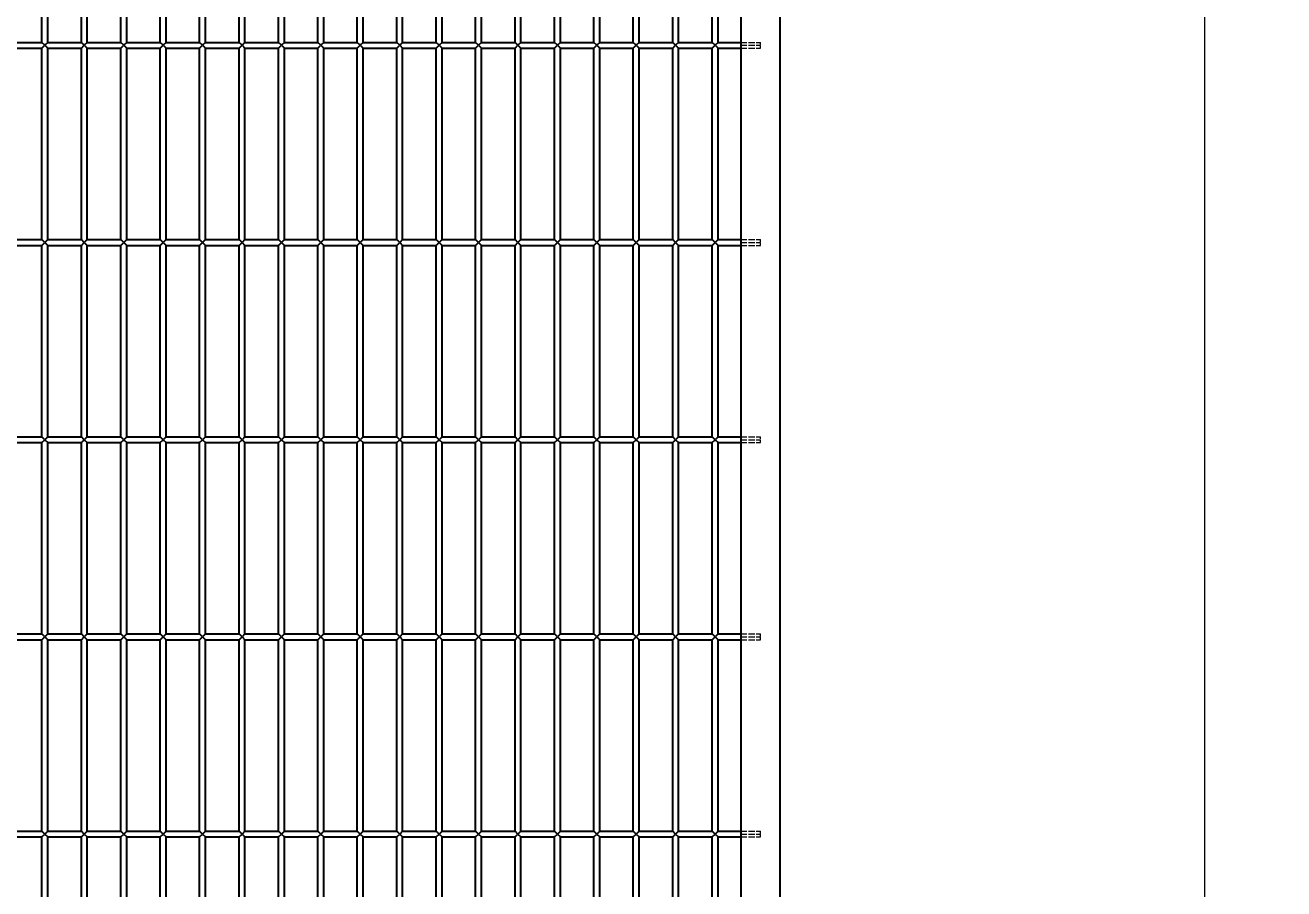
# Model space of a CAD drawing. Header units: millimetres. Extents: x 120 to 9117, y 110 to 4090.
# Drawn here: x 2387 to 3026, y 2759 to 3197 of the extents above; entities that cross this region are included whole.
import ezdxf

# ---------------------------------------------------------------- set-up
doc = ezdxf.new("R2010")
doc.units = ezdxf.units.MM
doc.header["$LTSCALE"] = 20
doc.linetypes.add('DASHED', pattern=[0.2067, 0.1654, -0.0413])
doc.layers.add('可见 (ISO)', color=7, linetype='Continuous', lineweight=25)
doc.layers.add('尺寸 (ISO)', color=7, linetype='Continuous', lineweight=18, true_color=0x008000)
doc.layers.add('隐藏 (ISO)', color=5, linetype='DASHED', lineweight=18, true_color=0x0000ff)
doc.styles.add('最新国标', font='simfang.ttf')
doc.dimstyles.new('默认 (GB)', dxfattribs={"dimscale": 20, "dimtxt": 2.8, "dimasz": 2.5, "dimexe": 2, "dimexo": 1.5, "dimgap": 0.5, "dimtad": 1, "dimtoh": 1, "dimdsep": 46, "dimtxsty": '最新国标', "dimcen": 0.09, "dimdle": 10, "dimclrd": 256, "dimclre": 256, "dimclrt": 256, "dimaunit": 1, "dimadec": 3, "dimazin": 2, "dimtfac": 0.535714, "dimtdec": 3, "dimtmove": 0, "dimatfit": 3, "dimfxl": 0, "dimtolj": 1, "dimlwd": -1, "dimlwe": -1, "dimarcsym": 0})

# ---------------------------------------------------------------- blocks, each defined once
blk = doc.blocks.new('_DotSmall')
at = {"color": 0, "linetype": 'ByBlock', "const_width": 0.5}
blk.add_lwpolyline([(-0.0625, 0, 1), (0.0625, 0, 1)], format="xyb", close=True, dxfattribs=at)
blk = doc.blocks.new('*D19')
at = {"layer": 'Defpoints', "color": 0, "transparency": 16777216}
for p in [(2638.78, 3507.01), (2985.81, 3507.01), (2635.78, 1527.01)]:
    blk.add_point(p, dxfattribs=at)
at = {"layer": '尺寸 (ISO)', "color": 116, "true_color": 0x00803f, "transparency": 16777216}
for p, q in [((2668.78, 3507.01), (3025.81, 3507.01)), ((2985.81, 1527.01), (2985.81, 3457.01)), ((2665.78, 1527.01), (3025.81, 1527.01))]:
    blk.add_line(p, q, dxfattribs=at)
blk.add_solid([(2977.47, 3457.01), (2994.14, 3457.01), (2985.81, 3507.01)], dxfattribs=at)
at = {"layer": '尺寸 (ISO)', "color": 116, "true_color": 0x00803f, "transparency": 16777216, "xscale": 50, "yscale": 50, "zscale": 50, "rotation": 270}
blk.add_blockref('_DotSmall', (2985.81, 1527.01), dxfattribs=at)
at = {"layer": '尺寸 (ISO)', "transparency": 16777216, "insert": (2947.49, 2517.21), "char_height": 56, "attachment_point": 5, "rotation": 90, "style": '最新国标'}
blk.add_mtext('\\A1;1980', dxfattribs=at)

msp = doc.modelspace()

# ---------------------------------------------------------------- linework, layer by layer
at = {"layer": '可见 (ISO)'}
for p, q in [((2770.28, 1517.011), (2770.28, 3517.011)), ((2750.28, 3497.011), (2750.28, 2527.011)), ((2395.78, 3188.511), (2395.78, 3285.511)), ((2398.78, 3188.511), (2398.78, 3285.511)), ((2415.78, 3188.511), (2415.78, 3285.511)), ((2418.78, 3188.511), (2418.78, 3285.511)), ((2435.78, 3188.511), (2435.78, 3285.511)), ((2438.78, 3188.511), (2438.78, 3285.511)), ((2455.78, 3188.511), (2455.78, 3285.511)), ((2458.78, 3188.511), (2458.78, 3285.511)), ((2475.78, 3188.511), (2475.78, 3285.511)), ((2478.78, 3188.511), (2478.78, 3285.511)), ((2495.78, 3188.511), (2495.78, 3285.511)), ((2498.78, 3188.511), (2498.78, 3285.511)), ((2515.78, 3188.511), (2515.78, 3285.511)), ((2518.78, 3188.511), (2518.78, 3285.511)), ((2535.78, 3188.511), (2535.78, 3285.511)), ((2538.78, 3188.511), (2538.78, 3285.511)), ((2555.78, 3188.511), (2555.78, 3285.511)), ((2558.78, 3188.511), (2558.78, 3285.511)), ((2575.78, 3188.511), (2575.78, 3285.511)), ((2578.78, 3188.511), (2578.78, 3285.511)), ((2595.78, 3188.511), (2595.78, 3285.511)), ((2598.78, 3188.511), (2598.78, 3285.511)), ((2615.78, 3188.511), (2615.78, 3285.511)), ((2618.78, 3188.511), (2618.78, 3285.511)), ((2635.78, 3188.511), (2635.78, 3285.511)), ((2638.78, 3188.511), (2638.78, 3285.511)), ((2655.78, 3188.511), (2655.78, 3285.511)), ((2658.78, 3188.511), (2658.78, 3285.511)), ((2675.78, 3188.511), (2675.78, 3285.511)), ((2678.78, 3188.511), (2678.78, 3285.511)), ((2695.78, 3188.511), (2695.78, 3285.511)), ((2698.78, 3188.511), (2698.78, 3285.511)), ((2715.78, 3188.511), (2715.78, 3285.511)), ((2718.78, 3188.511), (2718.78, 3285.511)), ((2735.78, 3188.511), (2735.78, 3285.511)), ((2738.78, 3188.511), (2738.78, 3285.511)), ((2378.78, 3188.511), (2395.78, 3188.511)), ((2397.28, 3187.011), (2395.78, 3188.511)), ((2395.78, 3185.511), (2397.28, 3187.011)), ((2398.78, 3188.511), (2397.28, 3187.011)), ((2397.28, 3187.011), (2398.78, 3185.511)), ((2398.78, 3188.511), (2415.78, 3188.511)), ((2417.28, 3187.011), (2415.78, 3188.511)), ((2415.78, 3185.511), (2417.28, 3187.011)), ((2418.78, 3188.511), (2417.28, 3187.011)), ((2417.28, 3187.011), (2418.78, 3185.511)), ((2418.78, 3188.511), (2435.78, 3188.511)), ((2437.28, 3187.011), (2435.78, 3188.511)), ((2435.78, 3185.511), (2437.28, 3187.011)), ((2438.78, 3188.511), (2437.28, 3187.011)), ((2437.28, 3187.011), (2438.78, 3185.511)), ((2438.78, 3188.511), (2455.78, 3188.511)), ((2457.28, 3187.011), (2455.78, 3188.511)), ((2455.78, 3185.511), (2457.28, 3187.011)), ((2458.78, 3188.511), (2457.28, 3187.011)), ((2457.28, 3187.011), (2458.78, 3185.511)), ((2458.78, 3188.511), (2475.78, 3188.511)), ((2477.28, 3187.011), (2475.78, 3188.511)), ((2475.78, 3185.511), (2477.28, 3187.011)), ((2478.78, 3188.511), (2477.28, 3187.011)), ((2477.28, 3187.011), (2478.78, 3185.511)), ((2478.78, 3188.511), (2495.78, 3188.511)), ((2497.28, 3187.011), (2495.78, 3188.511)), ((2495.78, 3185.511), (2497.28, 3187.011)), ((2498.78, 3188.511), (2497.28, 3187.011)), ((2497.28, 3187.011), (2498.78, 3185.511)), ((2498.78, 3188.511), (2515.78, 3188.511)), ((2517.28, 3187.011), (2515.78, 3188.511)), ((2515.78, 3185.511), (2517.28, 3187.011)), ((2518.78, 3188.511), (2517.28, 3187.011)), ((2517.28, 3187.011), (2518.78, 3185.511)), ((2518.78, 3188.511), (2535.78, 3188.511)), ((2537.28, 3187.011), (2535.78, 3188.511)), ((2535.78, 3185.511), (2537.28, 3187.011)), ((2538.78, 3188.511), (2537.28, 3187.011)), ((2537.28, 3187.011), (2538.78, 3185.511)), ((2538.78, 3188.511), (2555.78, 3188.511)), ((2557.28, 3187.011), (2555.78, 3188.511)), ((2555.78, 3185.511), (2557.28, 3187.011)), ((2558.78, 3188.511), (2557.28, 3187.011)), ((2557.28, 3187.011), (2558.78, 3185.511)), ((2558.78, 3188.511), (2575.78, 3188.511)), ((2577.28, 3187.011), (2575.78, 3188.511)), ((2575.78, 3185.511), (2577.28, 3187.011)), ((2578.78, 3188.511), (2577.28, 3187.011)), ((2577.28, 3187.011), (2578.78, 3185.511)), ((2578.78, 3188.511), (2595.78, 3188.511)), ((2597.28, 3187.011), (2595.78, 3188.511)), ((2595.78, 3185.511), (2597.28, 3187.011)), ((2598.78, 3188.511), (2597.28, 3187.011)), ((2597.28, 3187.011), (2598.78, 3185.511)), ((2598.78, 3188.511), (2615.78, 3188.511)), ((2617.28, 3187.011), (2615.78, 3188.511)), ((2615.78, 3185.511), (2617.28, 3187.011)), ((2618.78, 3188.511), (2617.28, 3187.011)), ((2617.28, 3187.011), (2618.78, 3185.511)), ((2618.78, 3188.511), (2635.78, 3188.511)), ((2637.28, 3187.011), (2635.78, 3188.511)), ((2635.78, 3185.511), (2637.28, 3187.011)), ((2638.78, 3188.511), (2637.28, 3187.011)), ((2637.28, 3187.011), (2638.78, 3185.511)), ((2638.78, 3188.511), (2655.78, 3188.511)), ((2657.28, 3187.011), (2655.78, 3188.511)), ((2655.78, 3185.511), (2657.28, 3187.011)), ((2658.78, 3188.511), (2657.28, 3187.011)), ((2657.28, 3187.011), (2658.78, 3185.511)), ((2658.78, 3188.511), (2675.78, 3188.511)), ((2677.28, 3187.011), (2675.78, 3188.511)), ((2675.78, 3185.511), (2677.28, 3187.011)), ((2678.78, 3188.511), (2677.28, 3187.011)), ((2677.28, 3187.011), (2678.78, 3185.511)), ((2678.78, 3188.511), (2695.78, 3188.511)), ((2697.28, 3187.011), (2695.78, 3188.511)), ((2695.78, 3185.511), (2697.28, 3187.011)), ((2698.78, 3188.511), (2697.28, 3187.011)), ((2697.28, 3187.011), (2698.78, 3185.511)), ((2698.78, 3188.511), (2715.78, 3188.511)), ((2717.28, 3187.011), (2715.78, 3188.511)), ((2715.78, 3185.511), (2717.28, 3187.011)), ((2718.78, 3188.511), (2717.28, 3187.011)), ((2717.28, 3187.011), (2718.78, 3185.511)), ((2718.78, 3188.511), (2735.78, 3188.511)), ((2737.28, 3187.011), (2735.78, 3188.511)), ((2735.78, 3185.511), (2737.28, 3187.011)), ((2738.78, 3188.511), (2737.28, 3187.011)), ((2737.28, 3187.011), (2738.78, 3185.511)), ((2738.78, 3188.511), (2750.28, 3188.511)), ((2378.78, 3185.511), (2395.78, 3185.511)), ((2395.78, 3088.511), (2395.78, 3185.511)), ((2398.78, 3185.511), (2415.78, 3185.511)), ((2398.78, 3088.511), (2398.78, 3185.511)), ((2415.78, 3088.511), (2415.78, 3185.511)), ((2418.78, 3185.511), (2435.78, 3185.511)), ((2418.78, 3088.511), (2418.78, 3185.511)), ((2435.78, 3088.511), (2435.78, 3185.511)), ((2438.78, 3185.511), (2455.78, 3185.511)), ((2438.78, 3088.511), (2438.78, 3185.511)), ((2455.78, 3088.511), (2455.78, 3185.511)), ((2458.78, 3185.511), (2475.78, 3185.511)), ((2458.78, 3088.511), (2458.78, 3185.511)), ((2475.78, 3088.511), (2475.78, 3185.511)), ((2478.78, 3185.511), (2495.78, 3185.511)), ((2478.78, 3088.511), (2478.78, 3185.511)), ((2495.78, 3088.511), (2495.78, 3185.511)), ((2498.78, 3185.511), (2515.78, 3185.511)), ((2498.78, 3088.511), (2498.78, 3185.511)), ((2515.78, 3088.511), (2515.78, 3185.511)), ((2518.78, 3185.511), (2535.78, 3185.511)), ((2518.78, 3088.511), (2518.78, 3185.511)), ((2535.78, 3088.511), (2535.78, 3185.511)), ((2538.78, 3185.511), (2555.78, 3185.511)), ((2538.78, 3088.511), (2538.78, 3185.511)), ((2555.78, 3088.511), (2555.78, 3185.511)), ((2558.78, 3185.511), (2575.78, 3185.511)), ((2558.78, 3088.511), (2558.78, 3185.511)), ((2575.78, 3088.511), (2575.78, 3185.511)), ((2578.78, 3185.511), (2595.78, 3185.511)), ((2578.78, 3088.511), (2578.78, 3185.511)), ((2595.78, 3088.511), (2595.78, 3185.511)), ((2598.78, 3185.511), (2615.78, 3185.511)), ((2598.78, 3088.511), (2598.78, 3185.511)), ((2615.78, 3088.511), (2615.78, 3185.511)), ((2618.78, 3185.511), (2635.78, 3185.511)), ((2618.78, 3088.511), (2618.78, 3185.511)), ((2635.78, 3088.511), (2635.78, 3185.511)), ((2638.78, 3185.511), (2655.78, 3185.511)), ((2638.78, 3088.511), (2638.78, 3185.511)), ((2655.78, 3088.511), (2655.78, 3185.511)), ((2658.78, 3185.511), (2675.78, 3185.511)), ((2658.78, 3088.511), (2658.78, 3185.511)), ((2675.78, 3088.511), (2675.78, 3185.511)), ((2678.78, 3185.511), (2695.78, 3185.511)), ((2678.78, 3088.511), (2678.78, 3185.511)), ((2695.78, 3088.511), (2695.78, 3185.511)), ((2698.78, 3185.511), (2715.78, 3185.511)), ((2698.78, 3088.511), (2698.78, 3185.511)), ((2715.78, 3088.511), (2715.78, 3185.511)), ((2718.78, 3185.511), (2735.78, 3185.511)), ((2718.78, 3088.511), (2718.78, 3185.511)), ((2735.78, 3088.511), (2735.78, 3185.511)), ((2738.78, 3185.511), (2750.28, 3185.511)), ((2738.78, 3088.511), (2738.78, 3185.511)), ((2378.78, 3088.511), (2395.78, 3088.511)), ((2378.78, 3085.511), (2395.78, 3085.511)), ((2397.28, 3087.011), (2395.78, 3088.511)), ((2395.78, 3085.511), (2397.28, 3087.011)), ((2395.78, 2988.511), (2395.78, 3085.511)), ((2398.78, 3088.511), (2397.28, 3087.011)), ((2397.28, 3087.011), (2398.78, 3085.511)), ((2398.78, 3088.511), (2415.78, 3088.511)), ((2398.78, 3085.511), (2415.78, 3085.511)), ((2398.78, 2988.511), (2398.78, 3085.511)), ((2417.28, 3087.011), (2415.78, 3088.511)), ((2415.78, 3085.511), (2417.28, 3087.011)), ((2415.78, 2988.511), (2415.78, 3085.511)), ((2418.78, 3088.511), (2417.28, 3087.011)), ((2417.28, 3087.011), (2418.78, 3085.511)), ((2418.78, 3088.511), (2435.78, 3088.511)), ((2418.78, 3085.511), (2435.78, 3085.511)), ((2418.78, 2988.511), (2418.78, 3085.511)), ((2437.28, 3087.011), (2435.78, 3088.511)), ((2435.78, 3085.511), (2437.28, 3087.011)), ((2435.78, 2988.511), (2435.78, 3085.511)), ((2438.78, 3088.511), (2437.28, 3087.011)), ((2437.28, 3087.011), (2438.78, 3085.511)), ((2438.78, 3088.511), (2455.78, 3088.511)), ((2438.78, 3085.511), (2455.78, 3085.511)), ((2438.78, 2988.511), (2438.78, 3085.511)), ((2457.28, 3087.011), (2455.78, 3088.511)), ((2455.78, 3085.511), (2457.28, 3087.011)), ((2455.78, 2988.511), (2455.78, 3085.511)), ((2458.78, 3088.511), (2457.28, 3087.011)), ((2457.28, 3087.011), (2458.78, 3085.511)), ((2458.78, 3088.511), (2475.78, 3088.511)), ((2458.78, 3085.511), (2475.78, 3085.511)), ((2458.78, 2988.511), (2458.78, 3085.511)), ((2477.28, 3087.011), (2475.78, 3088.511)), ((2475.78, 3085.511), (2477.28, 3087.011)), ((2475.78, 2988.511), (2475.78, 3085.511)), ((2478.78, 3088.511), (2477.28, 3087.011)), ((2477.28, 3087.011), (2478.78, 3085.511)), ((2478.78, 3088.511), (2495.78, 3088.511)), ((2478.78, 3085.511), (2495.78, 3085.511)), ((2478.78, 2988.511), (2478.78, 3085.511)), ((2497.28, 3087.011), (2495.78, 3088.511)), ((2495.78, 3085.511), (2497.28, 3087.011)), ((2495.78, 2988.511), (2495.78, 3085.511)), ((2498.78, 3088.511), (2497.28, 3087.011)), ((2497.28, 3087.011), (2498.78, 3085.511)), ((2498.78, 3088.511), (2515.78, 3088.511)), ((2498.78, 3085.511), (2515.78, 3085.511)), ((2498.78, 2988.511), (2498.78, 3085.511)), ((2517.28, 3087.011), (2515.78, 3088.511)), ((2515.78, 3085.511), (2517.28, 3087.011)), ((2515.78, 2988.511), (2515.78, 3085.511)), ((2518.78, 3088.511), (2517.28, 3087.011)), ((2517.28, 3087.011), (2518.78, 3085.511)), ((2518.78, 3088.511), (2535.78, 3088.511)), ((2518.78, 3085.511), (2535.78, 3085.511)), ((2518.78, 2988.511), (2518.78, 3085.511)), ((2537.28, 3087.011), (2535.78, 3088.511)), ((2535.78, 3085.511), (2537.28, 3087.011)), ((2535.78, 2988.511), (2535.78, 3085.511)), ((2538.78, 3088.511), (2537.28, 3087.011)), ((2537.28, 3087.011), (2538.78, 3085.511)), ((2538.78, 3088.511), (2555.78, 3088.511)), ((2538.78, 3085.511), (2555.78, 3085.511)), ((2538.78, 2988.511), (2538.78, 3085.511)), ((2557.28, 3087.011), (2555.78, 3088.511)), ((2555.78, 3085.511), (2557.28, 3087.011)), ((2555.78, 2988.511), (2555.78, 3085.511)), ((2558.78, 3088.511), (2557.28, 3087.011)), ((2557.28, 3087.011), (2558.78, 3085.511)), ((2558.78, 3088.511), (2575.78, 3088.511)), ((2558.78, 3085.511), (2575.78, 3085.511)), ((2558.78, 2988.511), (2558.78, 3085.511)), ((2577.28, 3087.011), (2575.78, 3088.511)), ((2575.78, 3085.511), (2577.28, 3087.011)), ((2575.78, 2988.511), (2575.78, 3085.511)), ((2578.78, 3088.511), (2577.28, 3087.011)), ((2577.28, 3087.011), (2578.78, 3085.511)), ((2578.78, 3088.511), (2595.78, 3088.511)), ((2578.78, 3085.511), (2595.78, 3085.511)), ((2578.78, 2988.511), (2578.78, 3085.511)), ((2597.28, 3087.011), (2595.78, 3088.511)), ((2595.78, 3085.511), (2597.28, 3087.011)), ((2595.78, 2988.511), (2595.78, 3085.511)), ((2598.78, 3088.511), (2597.28, 3087.011)), ((2597.28, 3087.011), (2598.78, 3085.511)), ((2598.78, 3088.511), (2615.78, 3088.511)), ((2598.78, 3085.511), (2615.78, 3085.511)), ((2598.78, 2988.511), (2598.78, 3085.511)), ((2617.28, 3087.011), (2615.78, 3088.511)), ((2615.78, 3085.511), (2617.28, 3087.011)), ((2615.78, 2988.511), (2615.78, 3085.511)), ((2618.78, 3088.511), (2617.28, 3087.011)), ((2617.28, 3087.011), (2618.78, 3085.511)), ((2618.78, 3088.511), (2635.78, 3088.511)), ((2618.78, 3085.511), (2635.78, 3085.511)), ((2618.78, 2988.511), (2618.78, 3085.511)), ((2637.28, 3087.011), (2635.78, 3088.511)), ((2635.78, 3085.511), (2637.28, 3087.011)), ((2635.78, 2988.511), (2635.78, 3085.511)), ((2638.78, 3088.511), (2637.28, 3087.011)), ((2637.28, 3087.011), (2638.78, 3085.511)), ((2638.78, 3088.511), (2655.78, 3088.511)), ((2638.78, 3085.511), (2655.78, 3085.511)), ((2638.78, 2988.511), (2638.78, 3085.511)), ((2657.28, 3087.011), (2655.78, 3088.511)), ((2655.78, 3085.511), (2657.28, 3087.011)), ((2655.78, 2988.511), (2655.78, 3085.511)), ((2658.78, 3088.511), (2657.28, 3087.011)), ((2657.28, 3087.011), (2658.78, 3085.511)), ((2658.78, 3088.511), (2675.78, 3088.511)), ((2658.78, 3085.511), (2675.78, 3085.511)), ((2658.78, 2988.511), (2658.78, 3085.511)), ((2677.28, 3087.011), (2675.78, 3088.511)), ((2675.78, 3085.511), (2677.28, 3087.011)), ((2675.78, 2988.511), (2675.78, 3085.511)), ((2678.78, 3088.511), (2677.28, 3087.011)), ((2677.28, 3087.011), (2678.78, 3085.511)), ((2678.78, 3088.511), (2695.78, 3088.511)), ((2678.78, 3085.511), (2695.78, 3085.511)), ((2678.78, 2988.511), (2678.78, 3085.511)), ((2697.28, 3087.011), (2695.78, 3088.511)), ((2695.78, 3085.511), (2697.28, 3087.011)), ((2695.78, 2988.511), (2695.78, 3085.511)), ((2698.78, 3088.511), (2697.28, 3087.011)), ((2697.28, 3087.011), (2698.78, 3085.511)), ((2698.78, 3088.511), (2715.78, 3088.511)), ((2698.78, 3085.511), (2715.78, 3085.511)), ((2698.78, 2988.511), (2698.78, 3085.511)), ((2717.28, 3087.011), (2715.78, 3088.511)), ((2715.78, 3085.511), (2717.28, 3087.011)), ((2715.78, 2988.511), (2715.78, 3085.511)), ((2718.78, 3088.511), (2717.28, 3087.011)), ((2717.28, 3087.011), (2718.78, 3085.511)), ((2718.78, 3088.511), (2735.78, 3088.511)), ((2718.78, 3085.511), (2735.78, 3085.511)), ((2718.78, 2988.511), (2718.78, 3085.511)), ((2737.28, 3087.011), (2735.78, 3088.511)), ((2735.78, 3085.511), (2737.28, 3087.011)), ((2735.78, 2988.511), (2735.78, 3085.511)), ((2738.78, 3088.511), (2737.28, 3087.011)), ((2737.28, 3087.011), (2738.78, 3085.511)), ((2738.78, 3088.511), (2750.28, 3088.511)), ((2738.78, 3085.511), (2750.28, 3085.511)), ((2738.78, 2988.511), (2738.78, 3085.511)), ((2378.78, 2988.511), (2395.78, 2988.511)), ((2397.28, 2987.011), (2395.78, 2988.511)), ((2398.78, 2988.511), (2397.28, 2987.011)), ((2398.78, 2988.511), (2415.78, 2988.511)), ((2417.28, 2987.011), (2415.78, 2988.511)), ((2418.78, 2988.511), (2417.28, 2987.011)), ((2418.78, 2988.511), (2435.78, 2988.511)), ((2437.28, 2987.011), (2435.78, 2988.511)), ((2438.78, 2988.511), (2437.28, 2987.011)), ((2438.78, 2988.511), (2455.78, 2988.511)), ((2457.28, 2987.011), (2455.78, 2988.511)), ((2458.78, 2988.511), (2457.28, 2987.011)), ((2458.78, 2988.511), (2475.78, 2988.511)), ((2477.28, 2987.011), (2475.78, 2988.511)), ((2478.78, 2988.511), (2477.28, 2987.011)), ((2478.78, 2988.511), (2495.78, 2988.511)), ((2497.28, 2987.011), (2495.78, 2988.511)), ((2498.78, 2988.511), (2497.28, 2987.011)), ((2498.78, 2988.511), (2515.78, 2988.511)), ((2517.28, 2987.011), (2515.78, 2988.511)), ((2518.78, 2988.511), (2517.28, 2987.011)), ((2518.78, 2988.511), (2535.78, 2988.511)), ((2537.28, 2987.011), (2535.78, 2988.511)), ((2538.78, 2988.511), (2537.28, 2987.011)), ((2538.78, 2988.511), (2555.78, 2988.511)), ((2557.28, 2987.011), (2555.78, 2988.511)), ((2558.78, 2988.511), (2557.28, 2987.011)), ((2558.78, 2988.511), (2575.78, 2988.511)), ((2577.28, 2987.011), (2575.78, 2988.511)), ((2578.78, 2988.511), (2577.28, 2987.011)), ((2578.78, 2988.511), (2595.78, 2988.511)), ((2597.28, 2987.011), (2595.78, 2988.511)), ((2598.78, 2988.511), (2597.28, 2987.011)), ((2598.78, 2988.511), (2615.78, 2988.511)), ((2617.28, 2987.011), (2615.78, 2988.511)), ((2618.78, 2988.511), (2617.28, 2987.011)), ((2618.78, 2988.511), (2635.78, 2988.511)), ((2637.28, 2987.011), (2635.78, 2988.511)), ((2638.78, 2988.511), (2637.28, 2987.011)), ((2638.78, 2988.511), (2655.78, 2988.511)), ((2657.28, 2987.011), (2655.78, 2988.511)), ((2658.78, 2988.511), (2657.28, 2987.011)), ((2658.78, 2988.511), (2675.78, 2988.511)), ((2677.28, 2987.011), (2675.78, 2988.511)), ((2678.78, 2988.511), (2677.28, 2987.011)), ((2678.78, 2988.511), (2695.78, 2988.511)), ((2697.28, 2987.011), (2695.78, 2988.511)), ((2698.78, 2988.511), (2697.28, 2987.011)), ((2698.78, 2988.511), (2715.78, 2988.511)), ((2717.28, 2987.011), (2715.78, 2988.511)), ((2718.78, 2988.511), (2717.28, 2987.011)), ((2718.78, 2988.511), (2735.78, 2988.511)), ((2737.28, 2987.011), (2735.78, 2988.511)), ((2738.78, 2988.511), (2737.28, 2987.011)), ((2738.78, 2988.511), (2750.28, 2988.511)), ((2378.78, 2985.511), (2395.78, 2985.511)), ((2395.78, 2985.511), (2397.28, 2987.011)), ((2395.78, 2888.511), (2395.78, 2985.511)), ((2397.28, 2987.011), (2398.78, 2985.511)), ((2398.78, 2985.511), (2415.78, 2985.511)), ((2398.78, 2888.511), (2398.78, 2985.511)), ((2415.78, 2985.511), (2417.28, 2987.011)), ((2415.78, 2888.511), (2415.78, 2985.511)), ((2417.28, 2987.011), (2418.78, 2985.511)), ((2418.78, 2985.511), (2435.78, 2985.511)), ((2418.78, 2888.511), (2418.78, 2985.511)), ((2435.78, 2985.511), (2437.28, 2987.011)), ((2435.78, 2888.511), (2435.78, 2985.511)), ((2437.28, 2987.011), (2438.78, 2985.511)), ((2438.78, 2985.511), (2455.78, 2985.511)), ((2438.78, 2888.511), (2438.78, 2985.511)), ((2455.78, 2985.511), (2457.28, 2987.011)), ((2455.78, 2888.511), (2455.78, 2985.511)), ((2457.28, 2987.011), (2458.78, 2985.511)), ((2458.78, 2985.511), (2475.78, 2985.511)), ((2458.78, 2888.511), (2458.78, 2985.511)), ((2475.78, 2985.511), (2477.28, 2987.011)), ((2475.78, 2888.511), (2475.78, 2985.511)), ((2477.28, 2987.011), (2478.78, 2985.511)), ((2478.78, 2985.511), (2495.78, 2985.511)), ((2478.78, 2888.511), (2478.78, 2985.511)), ((2495.78, 2985.511), (2497.28, 2987.011)), ((2495.78, 2888.511), (2495.78, 2985.511)), ((2497.28, 2987.011), (2498.78, 2985.511)), ((2498.78, 2985.511), (2515.78, 2985.511)), ((2498.78, 2888.511), (2498.78, 2985.511)), ((2515.78, 2985.511), (2517.28, 2987.011)), ((2515.78, 2888.511), (2515.78, 2985.511)), ((2517.28, 2987.011), (2518.78, 2985.511)), ((2518.78, 2985.511), (2535.78, 2985.511)), ((2518.78, 2888.511), (2518.78, 2985.511)), ((2535.78, 2985.511), (2537.28, 2987.011)), ((2535.78, 2888.511), (2535.78, 2985.511)), ((2537.28, 2987.011), (2538.78, 2985.511)), ((2538.78, 2985.511), (2555.78, 2985.511)), ((2538.78, 2888.511), (2538.78, 2985.511)), ((2555.78, 2985.511), (2557.28, 2987.011)), ((2555.78, 2888.511), (2555.78, 2985.511)), ((2557.28, 2987.011), (2558.78, 2985.511)), ((2558.78, 2985.511), (2575.78, 2985.511)), ((2558.78, 2888.511), (2558.78, 2985.511)), ((2575.78, 2985.511), (2577.28, 2987.011)), ((2575.78, 2888.511), (2575.78, 2985.511)), ((2577.28, 2987.011), (2578.78, 2985.511)), ((2578.78, 2985.511), (2595.78, 2985.511)), ((2578.78, 2888.511), (2578.78, 2985.511)), ((2595.78, 2985.511), (2597.28, 2987.011)), ((2595.78, 2888.511), (2595.78, 2985.511)), ((2597.28, 2987.011), (2598.78, 2985.511)), ((2598.78, 2985.511), (2615.78, 2985.511)), ((2598.78, 2888.511), (2598.78, 2985.511)), ((2615.78, 2985.511), (2617.28, 2987.011)), ((2615.78, 2888.511), (2615.78, 2985.511)), ((2617.28, 2987.011), (2618.78, 2985.511)), ((2618.78, 2985.511), (2635.78, 2985.511)), ((2618.78, 2888.511), (2618.78, 2985.511)), ((2635.78, 2985.511), (2637.28, 2987.011)), ((2635.78, 2888.511), (2635.78, 2985.511)), ((2637.28, 2987.011), (2638.78, 2985.511)), ((2638.78, 2985.511), (2655.78, 2985.511)), ((2638.78, 2888.511), (2638.78, 2985.511)), ((2655.78, 2985.511), (2657.28, 2987.011)), ((2655.78, 2888.511), (2655.78, 2985.511)), ((2657.28, 2987.011), (2658.78, 2985.511)), ((2658.78, 2985.511), (2675.78, 2985.511)), ((2658.78, 2888.511), (2658.78, 2985.511)), ((2675.78, 2985.511), (2677.28, 2987.011)), ((2675.78, 2888.511), (2675.78, 2985.511)), ((2677.28, 2987.011), (2678.78, 2985.511)), ((2678.78, 2985.511), (2695.78, 2985.511)), ((2678.78, 2888.511), (2678.78, 2985.511)), ((2695.78, 2985.511), (2697.28, 2987.011)), ((2695.78, 2888.511), (2695.78, 2985.511)), ((2697.28, 2987.011), (2698.78, 2985.511)), ((2698.78, 2985.511), (2715.78, 2985.511)), ((2698.78, 2888.511), (2698.78, 2985.511)), ((2715.78, 2985.511), (2717.28, 2987.011)), ((2715.78, 2888.511), (2715.78, 2985.511)), ((2717.28, 2987.011), (2718.78, 2985.511)), ((2718.78, 2985.511), (2735.78, 2985.511)), ((2718.78, 2888.511), (2718.78, 2985.511)), ((2735.78, 2985.511), (2737.28, 2987.011)), ((2735.78, 2888.511), (2735.78, 2985.511)), ((2737.28, 2987.011), (2738.78, 2985.511)), ((2738.78, 2985.511), (2750.28, 2985.511)), ((2738.78, 2888.511), (2738.78, 2985.511)), ((2378.78, 2888.511), (2395.78, 2888.511)), ((2397.28, 2887.011), (2395.78, 2888.511)), ((2395.78, 2885.511), (2397.28, 2887.011)), ((2398.78, 2888.511), (2397.28, 2887.011)), ((2397.28, 2887.011), (2398.78, 2885.511)), ((2398.78, 2888.511), (2415.78, 2888.511)), ((2417.28, 2887.011), (2415.78, 2888.511)), ((2415.78, 2885.511), (2417.28, 2887.011)), ((2418.78, 2888.511), (2417.28, 2887.011)), ((2417.28, 2887.011), (2418.78, 2885.511)), ((2418.78, 2888.511), (2435.78, 2888.511)), ((2437.28, 2887.011), (2435.78, 2888.511)), ((2435.78, 2885.511), (2437.28, 2887.011)), ((2438.78, 2888.511), (2437.28, 2887.011)), ((2437.28, 2887.011), (2438.78, 2885.511)), ((2438.78, 2888.511), (2455.78, 2888.511)), ((2457.28, 2887.011), (2455.78, 2888.511)), ((2455.78, 2885.511), (2457.28, 2887.011)), ((2458.78, 2888.511), (2457.28, 2887.011)), ((2457.28, 2887.011), (2458.78, 2885.511)), ((2458.78, 2888.511), (2475.78, 2888.511)), ((2477.28, 2887.011), (2475.78, 2888.511)), ((2475.78, 2885.511), (2477.28, 2887.011)), ((2478.78, 2888.511), (2477.28, 2887.011)), ((2477.28, 2887.011), (2478.78, 2885.511)), ((2478.78, 2888.511), (2495.78, 2888.511)), ((2497.28, 2887.011), (2495.78, 2888.511)), ((2495.78, 2885.511), (2497.28, 2887.011)), ((2498.78, 2888.511), (2497.28, 2887.011)), ((2497.28, 2887.011), (2498.78, 2885.511)), ((2498.78, 2888.511), (2515.78, 2888.511)), ((2517.28, 2887.011), (2515.78, 2888.511)), ((2515.78, 2885.511), (2517.28, 2887.011)), ((2518.78, 2888.511), (2517.28, 2887.011)), ((2517.28, 2887.011), (2518.78, 2885.511)), ((2518.78, 2888.511), (2535.78, 2888.511)), ((2537.28, 2887.011), (2535.78, 2888.511)), ((2535.78, 2885.511), (2537.28, 2887.011)), ((2538.78, 2888.511), (2537.28, 2887.011)), ((2537.28, 2887.011), (2538.78, 2885.511)), ((2538.78, 2888.511), (2555.78, 2888.511)), ((2557.28, 2887.011), (2555.78, 2888.511)), ((2555.78, 2885.511), (2557.28, 2887.011)), ((2558.78, 2888.511), (2557.28, 2887.011)), ((2557.28, 2887.011), (2558.78, 2885.511)), ((2558.78, 2888.511), (2575.78, 2888.511)), ((2577.28, 2887.011), (2575.78, 2888.511)), ((2575.78, 2885.511), (2577.28, 2887.011)), ((2578.78, 2888.511), (2577.28, 2887.011)), ((2577.28, 2887.011), (2578.78, 2885.511)), ((2578.78, 2888.511), (2595.78, 2888.511)), ((2597.28, 2887.011), (2595.78, 2888.511)), ((2595.78, 2885.511), (2597.28, 2887.011)), ((2598.78, 2888.511), (2597.28, 2887.011)), ((2597.28, 2887.011), (2598.78, 2885.511)), ((2598.78, 2888.511), (2615.78, 2888.511)), ((2617.28, 2887.011), (2615.78, 2888.511)), ((2615.78, 2885.511), (2617.28, 2887.011)), ((2618.78, 2888.511), (2617.28, 2887.011)), ((2617.28, 2887.011), (2618.78, 2885.511)), ((2618.78, 2888.511), (2635.78, 2888.511)), ((2637.28, 2887.011), (2635.78, 2888.511)), ((2635.78, 2885.511), (2637.28, 2887.011)), ((2638.78, 2888.511), (2637.28, 2887.011)), ((2637.28, 2887.011), (2638.78, 2885.511)), ((2638.78, 2888.511), (2655.78, 2888.511)), ((2657.28, 2887.011), (2655.78, 2888.511)), ((2655.78, 2885.511), (2657.28, 2887.011)), ((2658.78, 2888.511), (2657.28, 2887.011)), ((2657.28, 2887.011), (2658.78, 2885.511)), ((2658.78, 2888.511), (2675.78, 2888.511)), ((2677.28, 2887.011), (2675.78, 2888.511)), ((2675.78, 2885.511), (2677.28, 2887.011)), ((2678.78, 2888.511), (2677.28, 2887.011)), ((2677.28, 2887.011), (2678.78, 2885.511)), ((2678.78, 2888.511), (2695.78, 2888.511)), ((2697.28, 2887.011), (2695.78, 2888.511)), ((2695.78, 2885.511), (2697.28, 2887.011)), ((2698.78, 2888.511), (2697.28, 2887.011)), ((2697.28, 2887.011), (2698.78, 2885.511)), ((2698.78, 2888.511), (2715.78, 2888.511)), ((2717.28, 2887.011), (2715.78, 2888.511)), ((2715.78, 2885.511), (2717.28, 2887.011)), ((2718.78, 2888.511), (2717.28, 2887.011)), ((2717.28, 2887.011), (2718.78, 2885.511)), ((2718.78, 2888.511), (2735.78, 2888.511)), ((2737.28, 2887.011), (2735.78, 2888.511)), ((2735.78, 2885.511), (2737.28, 2887.011)), ((2738.78, 2888.511), (2737.28, 2887.011)), ((2737.28, 2887.011), (2738.78, 2885.511)), ((2738.78, 2888.511), (2750.28, 2888.511)), ((2378.78, 2885.511), (2395.78, 2885.511)), ((2395.78, 2788.511), (2395.78, 2885.511)), ((2398.78, 2885.511), (2415.78, 2885.511)), ((2398.78, 2788.511), (2398.78, 2885.511)), ((2415.78, 2788.511), (2415.78, 2885.511)), ((2418.78, 2885.511), (2435.78, 2885.511)), ((2418.78, 2788.511), (2418.78, 2885.511)), ((2435.78, 2788.511), (2435.78, 2885.511)), ((2438.78, 2885.511), (2455.78, 2885.511)), ((2438.78, 2788.511), (2438.78, 2885.511)), ((2455.78, 2788.511), (2455.78, 2885.511)), ((2458.78, 2885.511), (2475.78, 2885.511)), ((2458.78, 2788.511), (2458.78, 2885.511)), ((2475.78, 2788.511), (2475.78, 2885.511)), ((2478.78, 2885.511), (2495.78, 2885.511)), ((2478.78, 2788.511), (2478.78, 2885.511)), ((2495.78, 2788.511), (2495.78, 2885.511)), ((2498.78, 2885.511), (2515.78, 2885.511)), ((2498.78, 2788.511), (2498.78, 2885.511)), ((2515.78, 2788.511), (2515.78, 2885.511)), ((2518.78, 2885.511), (2535.78, 2885.511)), ((2518.78, 2788.511), (2518.78, 2885.511)), ((2535.78, 2788.511), (2535.78, 2885.511)), ((2538.78, 2885.511), (2555.78, 2885.511)), ((2538.78, 2788.511), (2538.78, 2885.511)), ((2555.78, 2788.511), (2555.78, 2885.511)), ((2558.78, 2885.511), (2575.78, 2885.511)), ((2558.78, 2788.511), (2558.78, 2885.511)), ((2575.78, 2788.511), (2575.78, 2885.511)), ((2578.78, 2885.511), (2595.78, 2885.511)), ((2578.78, 2788.511), (2578.78, 2885.511)), ((2595.78, 2788.511), (2595.78, 2885.511)), ((2598.78, 2885.511), (2615.78, 2885.511)), ((2598.78, 2788.511), (2598.78, 2885.511)), ((2615.78, 2788.511), (2615.78, 2885.511)), ((2618.78, 2885.511), (2635.78, 2885.511)), ((2618.78, 2788.511), (2618.78, 2885.511)), ((2635.78, 2788.511), (2635.78, 2885.511)), ((2638.78, 2885.511), (2655.78, 2885.511)), ((2638.78, 2788.511), (2638.78, 2885.511)), ((2655.78, 2788.511), (2655.78, 2885.511)), ((2658.78, 2885.511), (2675.78, 2885.511)), ((2658.78, 2788.511), (2658.78, 2885.511)), ((2675.78, 2788.511), (2675.78, 2885.511)), ((2678.78, 2885.511), (2695.78, 2885.511)), ((2678.78, 2788.511), (2678.78, 2885.511)), ((2695.78, 2788.511), (2695.78, 2885.511)), ((2698.78, 2885.511), (2715.78, 2885.511)), ((2698.78, 2788.511), (2698.78, 2885.511)), ((2715.78, 2788.511), (2715.78, 2885.511)), ((2718.78, 2885.511), (2735.78, 2885.511)), ((2718.78, 2788.511), (2718.78, 2885.511)), ((2735.78, 2788.511), (2735.78, 2885.511)), ((2738.78, 2885.511), (2750.28, 2885.511)), ((2738.78, 2788.511), (2738.78, 2885.511)), ((2378.78, 2788.511), (2395.78, 2788.511)), ((2378.78, 2785.511), (2395.78, 2785.511)), ((2397.28, 2787.011), (2395.78, 2788.511)), ((2395.78, 2785.511), (2397.28, 2787.011)), ((2395.78, 2688.511), (2395.78, 2785.511)), ((2398.78, 2788.511), (2397.28, 2787.011)), ((2397.28, 2787.011), (2398.78, 2785.511)), ((2398.78, 2788.511), (2415.78, 2788.511)), ((2398.78, 2785.511), (2415.78, 2785.511)), ((2398.78, 2688.511), (2398.78, 2785.511)), ((2417.28, 2787.011), (2415.78, 2788.511)), ((2415.78, 2785.511), (2417.28, 2787.011)), ((2415.78, 2688.511), (2415.78, 2785.511)), ((2418.78, 2788.511), (2417.28, 2787.011)), ((2417.28, 2787.011), (2418.78, 2785.511)), ((2418.78, 2788.511), (2435.78, 2788.511)), ((2418.78, 2785.511), (2435.78, 2785.511)), ((2418.78, 2688.511), (2418.78, 2785.511)), ((2437.28, 2787.011), (2435.78, 2788.511)), ((2435.78, 2785.511), (2437.28, 2787.011)), ((2435.78, 2688.511), (2435.78, 2785.511)), ((2438.78, 2788.511), (2437.28, 2787.011)), ((2437.28, 2787.011), (2438.78, 2785.511)), ((2438.78, 2788.511), (2455.78, 2788.511)), ((2438.78, 2785.511), (2455.78, 2785.511)), ((2438.78, 2688.511), (2438.78, 2785.511)), ((2457.28, 2787.011), (2455.78, 2788.511)), ((2455.78, 2785.511), (2457.28, 2787.011)), ((2455.78, 2688.511), (2455.78, 2785.511)), ((2458.78, 2788.511), (2457.28, 2787.011)), ((2457.28, 2787.011), (2458.78, 2785.511)), ((2458.78, 2788.511), (2475.78, 2788.511)), ((2458.78, 2785.511), (2475.78, 2785.511)), ((2458.78, 2688.511), (2458.78, 2785.511)), ((2477.28, 2787.011), (2475.78, 2788.511)), ((2475.78, 2785.511), (2477.28, 2787.011)), ((2475.78, 2688.511), (2475.78, 2785.511)), ((2478.78, 2788.511), (2477.28, 2787.011)), ((2477.28, 2787.011), (2478.78, 2785.511)), ((2478.78, 2788.511), (2495.78, 2788.511)), ((2478.78, 2785.511), (2495.78, 2785.511)), ((2478.78, 2688.511), (2478.78, 2785.511)), ((2497.28, 2787.011), (2495.78, 2788.511)), ((2495.78, 2785.511), (2497.28, 2787.011)), ((2495.78, 2688.511), (2495.78, 2785.511)), ((2498.78, 2788.511), (2497.28, 2787.011)), ((2497.28, 2787.011), (2498.78, 2785.511)), ((2498.78, 2788.511), (2515.78, 2788.511)), ((2498.78, 2785.511), (2515.78, 2785.511)), ((2498.78, 2688.511), (2498.78, 2785.511)), ((2517.28, 2787.011), (2515.78, 2788.511)), ((2515.78, 2785.511), (2517.28, 2787.011)), ((2515.78, 2688.511), (2515.78, 2785.511)), ((2518.78, 2788.511), (2517.28, 2787.011)), ((2517.28, 2787.011), (2518.78, 2785.511)), ((2518.78, 2788.511), (2535.78, 2788.511)), ((2518.78, 2785.511), (2535.78, 2785.511)), ((2518.78, 2688.511), (2518.78, 2785.511)), ((2537.28, 2787.011), (2535.78, 2788.511)), ((2535.78, 2785.511), (2537.28, 2787.011)), ((2535.78, 2688.511), (2535.78, 2785.511)), ((2538.78, 2788.511), (2537.28, 2787.011)), ((2537.28, 2787.011), (2538.78, 2785.511)), ((2538.78, 2788.511), (2555.78, 2788.511)), ((2538.78, 2785.511), (2555.78, 2785.511)), ((2538.78, 2688.511), (2538.78, 2785.511)), ((2557.28, 2787.011), (2555.78, 2788.511)), ((2555.78, 2785.511), (2557.28, 2787.011)), ((2555.78, 2688.511), (2555.78, 2785.511)), ((2558.78, 2788.511), (2557.28, 2787.011)), ((2557.28, 2787.011), (2558.78, 2785.511)), ((2558.78, 2788.511), (2575.78, 2788.511)), ((2558.78, 2785.511), (2575.78, 2785.511)), ((2558.78, 2688.511), (2558.78, 2785.511)), ((2577.28, 2787.011), (2575.78, 2788.511)), ((2575.78, 2785.511), (2577.28, 2787.011)), ((2575.78, 2688.511), (2575.78, 2785.511)), ((2578.78, 2788.511), (2577.28, 2787.011)), ((2577.28, 2787.011), (2578.78, 2785.511)), ((2578.78, 2788.511), (2595.78, 2788.511)), ((2578.78, 2785.511), (2595.78, 2785.511)), ((2578.78, 2688.511), (2578.78, 2785.511)), ((2597.28, 2787.011), (2595.78, 2788.511)), ((2595.78, 2785.511), (2597.28, 2787.011)), ((2595.78, 2688.511), (2595.78, 2785.511)), ((2598.78, 2788.511), (2597.28, 2787.011)), ((2597.28, 2787.011), (2598.78, 2785.511)), ((2598.78, 2788.511), (2615.78, 2788.511)), ((2598.78, 2785.511), (2615.78, 2785.511)), ((2598.78, 2688.511), (2598.78, 2785.511)), ((2617.28, 2787.011), (2615.78, 2788.511)), ((2615.78, 2785.511), (2617.28, 2787.011)), ((2615.78, 2688.511), (2615.78, 2785.511)), ((2618.78, 2788.511), (2617.28, 2787.011)), ((2617.28, 2787.011), (2618.78, 2785.511)), ((2618.78, 2788.511), (2635.78, 2788.511)), ((2618.78, 2785.511), (2635.78, 2785.511)), ((2618.78, 2688.511), (2618.78, 2785.511)), ((2637.28, 2787.011), (2635.78, 2788.511)), ((2635.78, 2785.511), (2637.28, 2787.011)), ((2635.78, 2688.511), (2635.78, 2785.511)), ((2638.78, 2788.511), (2637.28, 2787.011)), ((2637.28, 2787.011), (2638.78, 2785.511)), ((2638.78, 2788.511), (2655.78, 2788.511)), ((2638.78, 2785.511), (2655.78, 2785.511)), ((2638.78, 2688.511), (2638.78, 2785.511)), ((2657.28, 2787.011), (2655.78, 2788.511)), ((2655.78, 2785.511), (2657.28, 2787.011)), ((2655.78, 2688.511), (2655.78, 2785.511)), ((2658.78, 2788.511), (2657.28, 2787.011)), ((2657.28, 2787.011), (2658.78, 2785.511)), ((2658.78, 2788.511), (2675.78, 2788.511)), ((2658.78, 2785.511), (2675.78, 2785.511)), ((2658.78, 2688.511), (2658.78, 2785.511)), ((2677.28, 2787.011), (2675.78, 2788.511)), ((2675.78, 2785.511), (2677.28, 2787.011)), ((2675.78, 2688.511), (2675.78, 2785.511)), ((2678.78, 2788.511), (2677.28, 2787.011)), ((2677.28, 2787.011), (2678.78, 2785.511)), ((2678.78, 2788.511), (2695.78, 2788.511)), ((2678.78, 2785.511), (2695.78, 2785.511)), ((2678.78, 2688.511), (2678.78, 2785.511)), ((2697.28, 2787.011), (2695.78, 2788.511)), ((2695.78, 2785.511), (2697.28, 2787.011)), ((2695.78, 2688.511), (2695.78, 2785.511)), ((2698.78, 2788.511), (2697.28, 2787.011)), ((2697.28, 2787.011), (2698.78, 2785.511)), ((2698.78, 2788.511), (2715.78, 2788.511)), ((2698.78, 2785.511), (2715.78, 2785.511)), ((2698.78, 2688.511), (2698.78, 2785.511)), ((2717.28, 2787.011), (2715.78, 2788.511)), ((2715.78, 2785.511), (2717.28, 2787.011)), ((2715.78, 2688.511), (2715.78, 2785.511)), ((2718.78, 2788.511), (2717.28, 2787.011)), ((2717.28, 2787.011), (2718.78, 2785.511)), ((2718.78, 2788.511), (2735.78, 2788.511)), ((2718.78, 2785.511), (2735.78, 2785.511)), ((2718.78, 2688.511), (2718.78, 2785.511)), ((2737.28, 2787.011), (2735.78, 2788.511)), ((2735.78, 2785.511), (2737.28, 2787.011)), ((2735.78, 2688.511), (2735.78, 2785.511)), ((2738.78, 2788.511), (2737.28, 2787.011)), ((2737.28, 2787.011), (2738.78, 2785.511)), ((2738.78, 2788.511), (2750.28, 2788.511)), ((2738.78, 2785.511), (2750.28, 2785.511)), ((2738.78, 2688.511), (2738.78, 2785.511))]:
    msp.add_line(p, q, dxfattribs=at)
at = {"layer": '隐藏 (ISO)', "ltscale": 0.952248}
for p, q in [((2750.28, 3188.511), (2760.28, 3188.511)), ((2750.28, 3187.011), (2760.28, 3187.011)), ((2750.28, 3185.511), (2760.28, 3185.511)), ((2750.28, 3088.511), (2760.28, 3088.511)), ((2750.28, 3087.011), (2760.28, 3087.011)), ((2750.28, 3085.511), (2760.28, 3085.511)), ((2750.28, 2988.511), (2760.28, 2988.511)), ((2750.28, 2987.011), (2760.28, 2987.011)), ((2750.28, 2985.511), (2760.28, 2985.511)), ((2750.28, 2888.511), (2760.28, 2888.511)), ((2750.28, 2887.011), (2760.28, 2887.011)), ((2750.28, 2885.511), (2760.28, 2885.511)), ((2750.28, 2788.511), (2760.28, 2788.511)), ((2750.28, 2787.011), (2760.28, 2787.011)), ((2750.28, 2785.511), (2760.28, 2785.511))]:
    msp.add_line(p, q, dxfattribs=at)
at = {"layer": '隐藏 (ISO)', "ltscale": 0.448684}
for p, q in [((2760.28, 3185.511), (2760.28, 3188.511)), ((2760.28, 3085.511), (2760.28, 3088.511)), ((2760.28, 2985.511), (2760.28, 2988.511)), ((2760.28, 2885.511), (2760.28, 2888.511)), ((2760.28, 2785.511), (2760.28, 2788.511))]:
    msp.add_line(p, q, dxfattribs=at)

# ---------------------------------------------------------------- dimensions: what is measured, and where the dimension line sits
at = {"layer": '尺寸 (ISO)', "color": 116, "true_color": 0x00803f}
dim = msp.add_linear_dim(base=(2985.805, 3507.011), p1=(2635.78, 1527.011), p2=(2638.78, 3507.011), angle=90, dimstyle='默认 (GB)', override={"dimgap": 0.5, "dimtoh": 0, "dimdec": 2, "dimblk1": 'DotSmall', "dimsah": 1, "dimdle": 0, "dimtol": 0, "dimlim": 0, "dimtp": 0, "dimtm": 0, "dimtdec": 3, "dimtofl": 0, "dimatfit": 1}, dxfattribs=at)
dim.commit()
dim.dimension.update_dxf_attribs({"geometry": '*D19', "text_midpoint": (2985.805, 2517.211), "dimtype": 160})

doc.saveas('drawing.dxf')
